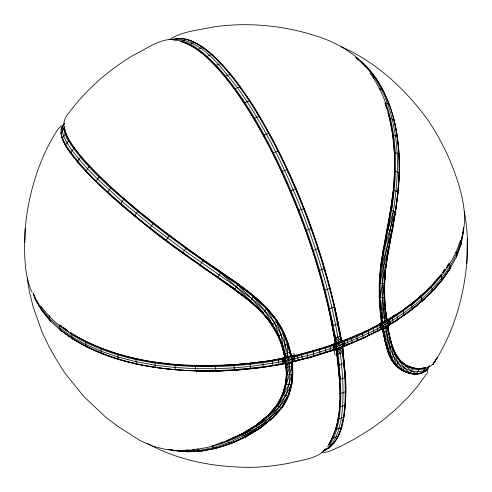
<?xml version="1.0" encoding="UTF-8"?>
<svg xmlns="http://www.w3.org/2000/svg" width="492" height="492" viewBox="0 0 492 492"><rect width="100%" height="100%" fill="white"/><g stroke="black" fill="none" stroke-linecap="round" stroke-linejoin="round"><path stroke-width="0.74" d="M49.483 315.575L49.182 316.282L49.803 320.366C93.013 363.078 157.895 371.552 216.006 371.177C237.107 370.507 258.195 368.643 278.964 364.769C281.16 364.511 283.964 364.56 282.346 361.571L283.989 359.019L284.474 356.805L294.259 355.654L295.114 361.263L292.002 361.946L285.391 358.317L284.296 357.413L284.474 356.805C280.963 334.585 267.23 315.372 249.967 301.491C217.421 275.981 181.929 254.469 149.789 228.38C124.261 207.987 99.033 186.868 77.564 162.126C70.35 152.256 59.384 141.641 61.285 128.332L64.206 123.67M27.472 277.851L27.441 280.126L29.471 291.996L32.982 306.295L42.078 332.155L49.095 346.731L55.701 358.483L64.79 372.948L84.144 396.872L105.971 417.388L117.6 426.164L137.766 439.135L141.413 441.201L153.492 446.41L166.413 449.59L185.662 451.232L199.715 450.334L214.168 447.437L228.885 442.603L259.512 428.268L271.799 418.446L281.51 407.616L287.789 396.22L291.123 384.916L292.02 374.351L291.639 363.237L294.505 356.682C307.641 351.349 322.408 349.652 335.267 343.459C325.052 277.291 302.082 213.104 272.703 152.981C256.867 122.022 239.155 91.573 215.607 65.774C205.521 55.651 194.481 44.889 180.207 41.365M64.643 126.751L64.538 128.209L63.652 128.683L60.965 132.723C63.794 148.276 76.297 159.838 86.112 171.444C105.768 192.083 127.576 210.514 149.869 228.214C182.015 254.309 217.507 275.827 250.065 301.338C267.094 314.579 279.124 333.121 284.88 353.828L288.109 356.497L292.765 357.069L294.505 356.682L313.355 351.78L329.96 346.589L333.109 345.489L334.542 344.031L335.157 342.629C351.097 341.577 365.359 331.817 379.738 325.224L381.288 322.137C383.305 321.977 384.842 320.261 387.007 320.815C390.673 319.831 393.606 317.002 396.927 315.243C424.504 296.953 450.574 272.513 460.475 240.022L461.096 244.106L456.367 256.947L461.096 244.106L463.384 231.984L463.439 227.488M72.539 333.988C97.49 349.351 126.118 357.512 154.875 362.05L155.029 365.162L155.718 367.604M435.236 281.467C424.067 294.277 410.648 305.009 396.49 314.351C390.254 316.842 392.659 317.211 393.108 322.149C391.263 324.714 385.654 324.874 388.329 329.554C390.556 342.623 393.754 357.629 405.832 365.138C411.939 368.219 419.522 370.255 426.054 367.389M463.384 231.984L463.243 227.685M63.486 125.116C58.825 126.339 57.004 130.81 54.624 134.482C44.766 150.903 37.497 168.75 32.546 187.237C26.605 208.915 24.022 231.32 24.705 253.786C25.024 266.769 26.482 279.942 31.894 291.885M154.875 362.05L174.691 364.375L195.127 365.525L195.976 371.085L215.97 371.042L234.573 370.175L263.423 367.18L278.952 364.633L292.002 361.946L293.392 361.183L307.832 357.586L335.464 348.969L339.8 349.154L341.983 348.256L342.807 346.965L345.212 345.359L363.354 337.733L381.829 328.539L385.691 328.275L387.542 327.168L390.107 321.799L389.246 318.742L392.062 317.149L387.819 319.745L386.411 319.751L384.566 320.895C385.82 329.824 387.425 338.711 389.867 347.395C389.467 364.111 406.115 376.731 422.05 372.911L424.744 368.865L424.83 367.868L419.289 368.643L412.677 367.991L405.765 365.968L399.516 361.036L394.824 353.896L391.478 345.525L389.289 336.879L387.542 327.168L389.701 319.695L392.112 317.328L396.49 314.351L397.339 317.334L397.339 319.929L392.911 322.727C415.131 308.601 435.678 291.086 450.002 268.767L450.137 266.197L449.208 263.527L446.139 267.851M427.868 367.223C432.806 365.962 434.959 361.497 437.376 357.518C447.234 341.097 454.503 323.25 459.454 304.763C467.406 274.561 470.284 242.433 464.294 211.609M467.295 238.214L466.853 263.441M24.895 242.451L25.147 228.559M237.279 435.974L241.32 434.147L243.712 435.881C269.868 422.788 293.65 398.452 289.382 367.001C289.247 362.364 288.503 357.739 287.291 353.262C289.247 341.411 281.916 331.024 276.381 321.214C266.178 306.479 251.984 295.341 237.691 284.807C203.676 261.221 169.457 237.82 137.569 211.357C112.619 189.986 86.555 168.639 68.437 140.86C62.785 132.52 61.359 120.288 69.028 112.736C86.371 89.255 108.855 69.815 133.898 54.919C146.069 49.182 157.686 39.858 171.579 39.36M328.982 443.962C345.169 415.777 339.634 380.74 336.264 349.917L335.292 349.486L313.939 356.368L295.114 361.263C312.002 356.737 329.296 352.524 345.212 345.359L344.24 340.279L338.687 341.835C331.257 333.066 332.444 319.536 328.705 309.05C324.136 289.394 318.693 269.96 312.506 250.76C301.491 217.31 288.226 184.598 272.531 153.067C258.915 126.284 243.712 100.147 224.862 76.672C212.778 62.601 199.586 47.742 181.474 41.679L182.132 40.934L186.548 39.311C205.047 45.055 218.423 60.282 230.674 74.489C249.53 97.963 264.745 124.107 278.367 150.896C308.09 210.681 329.542 274.597 341.509 340.298L341.86 340.735C342.942 357.352 346.337 374.387 345.851 391.306C344.855 412.013 345.027 442.001 322.371 451.558M135.872 358.557L135.976 361.663L136.715 364.111M298.121 360.574C297.937 355.901 297.974 353.33 292.586 356.19C286.184 359.025 279.038 359.91 272.125 361.269C227.04 368.539 180.539 368.914 135.737 359.541C100.134 351.325 63.056 336.553 40.873 306.018L41.494 310.095L50.35 320.932L41.494 310.095L35.227 299.216L32.896 292.82M70.042 332.487C129.894 369.111 204.395 370.759 271.953 360.279L272.802 365.857L282.636 363.545L284.333 361.165L285.637 356.946L284.88 353.828L285.237 345.433L283.269 333.281L283.933 332.543C271.012 305.421 244.905 288.699 221.129 272.021C192.649 252.79 164.875 232.488 138.295 210.711C118.154 193.928 98.363 176.536 81.205 156.653C74.44 148.043 66.795 139.236 64.538 128.209M117.883 353.926L117.939 357.014L118.726 359.474M450.315 268.232C435.1 292.722 411.699 310.255 388.047 325.809L388.428 329.419L388.053 330.052L387.567 338.391L388.071 349.136L391.681 357.912L390.777 358.416C396.417 372.063 421.189 382.001 429.491 365.765L425.912 370.913L421.177 373.367M463.212 229.936C457.443 271.067 423.858 301.196 390.107 321.799L390.328 323.804C387.235 326.079 383.36 328.262 380.187 329.757C384.037 323.638 381.761 316.454 381.103 309.849C377.093 276.098 385.968 242.888 391.583 209.875C395.796 174.273 397.308 137.194 385.027 102.914L385.802 102.877L389.363 104.618C406.374 151.757 398.311 202.759 388.502 250.502C383.483 273.22 384.074 297.033 386.411 319.751C390.494 339.351 393.231 368.108 419.289 368.643L417.954 371.755L415.635 374.154L422.05 372.911L415.783 374.025L409.061 373.373L411.38 370.937L412.745 367.801L405.832 365.138L399.516 361.036L399.701 360.015L394.965 353.102L391.478 345.525L391.78 344.634L388.053 330.052L385.691 328.275L383.649 329.271L381.521 329.111L363.219 338.275L342.721 346.989L334.972 343.262L329.96 346.589L330.507 351.183L335.464 348.969L336.749 346.429L334.474 338.01L328.705 309.05L334.738 306.83C317.5 234.438 290.089 163.947 250.114 101.001C236.929 81.389 222.599 61.931 203.528 47.632C194.463 41.328 182.981 35.996 171.843 39.624M394.553 170.945L393.305 190.066L388.102 229.45L392.032 231.597L395.365 211.972L398.053 192.36L399.295 173.221L398.877 154.322L397.173 136.659L394 120.023L390.439 118.289L389.479 118.258L392.647 134.851L394.338 152.477L394.553 170.945L399.092 172.833C398.114 199.008 393.053 224.776 388.502 250.502L383.502 248.128L390.611 209.635L393.305 190.066L396.158 191.093L398.151 192.446C401.841 153.442 398.182 111.487 375.9 78.105C361.22 56.974 339.037 42.699 314.609 35.492C281.547 25.024 246.123 21.974 211.818 27.208C197.612 30.412 181.812 31.291 169.512 39.674M388.053 330.052L386.238 331.251L385.654 339.781L388.071 349.136L387.13 349.578C390.746 364.443 405.549 377.241 421.324 373.237M64.495 126.881C64.655 134.894 70.079 141.684 74.237 148.16C85.073 162.575 97.994 175.232 111.167 187.489C150.558 223.343 194.094 254.259 238.202 283.976L234.543 289.56C248.312 300.095 263.109 310.015 272.789 324.738C278.429 333.693 282.691 343.459 284.88 353.828L290.44 352.075C281.086 307.586 237.907 283.65 202.907 260.686L199.844 265.434C221.609 280.391 244.758 293.755 263.374 312.771L262.808 313.379L272.248 325.12L279.161 336.141L283.269 333.281L288.017 343.896L291.393 355.322L292.482 355.87L293.361 361.657L298.121 360.433M101.1 348.195L101.106 351.263L101.942 353.736M427.972 367.579L427.431 372.659L417.062 386.915L408.231 397.112L397.136 408.114L384.529 418.987L371.171 428.815L354.609 439.024L341.768 445.789L332.303 450.106L328.305 451.699L321.793 452.708M85.713 341.399L85.676 344.449L86.487 346.805C126.592 366.189 171.856 371.712 215.97 371.042L234.604 370.31L263.448 367.315M34.606 295.138L34.778 297.211L41.045 308.097L49.366 318.373L59.661 327.918L71.801 336.645L85.676 344.449L101.106 351.263L117.939 357.014L135.976 361.663L155.029 365.162L174.906 367.499L195.398 368.656L215.484 368.736L234.137 367.868L250.336 366.442L278.632 362.303L307.562 355.611L325.821 350.193L343.293 344.019L357.37 338.299L373.686 330.71L387.284 323.416L388.188 320.563L389.332 318.951L403.009 310.188L411.189 303.915L412.087 306.867L412.038 309.493L397.339 319.929M339.4 379.4L342.69 378.668L345.439 377.179L342.721 346.989L363.219 338.133L377.555 331.153L380.359 329.32L379.738 325.224L387.007 320.815L387.081 319.48C378.766 283.669 389.387 247.058 395.156 211.652L390.611 209.635L384.486 248.46L395.156 211.652L395.476 212.058L398.053 192.36M421.828 301.239L412.038 309.493L421.828 301.239L421.89 298.749L420.961 295.821L411.251 304.087L403.009 310.188L403.821 312.986L403.797 315.593L412.05 309.339M393.477 190.115C390.882 215.785 383.785 240.742 381.589 266.449L385.728 268.134L391.7 231.222L381.589 266.449L380.587 266.123L383.502 248.128L380.777 266.178L379.455 282.74L379.393 297.457L381.638 322.106L380.138 327.328M86.555 346.94L72.656 339.019L60.541 330.317L59.661 327.918L59.772 324.917L61.586 326.221M313.939 356.368L313.09 350.808L329.665 345.63L334.412 343.711C335.612 347.278 334.185 352.247 339.8 349.154L342.457 352.518C346.343 379.929 348.736 409.282 338.508 435.635L334.025 443.101L329.597 444.731L328.619 444.583M432.056 291.504L421.81 301.393L432.056 291.504L432.148 288.988L431.189 286.092L411.669 304.776M391.583 209.875C398.821 165.14 398.046 115.46 372.339 76.371L375.9 78.105L383.655 91.241M384.566 320.895C382.253 303.306 380.371 285.188 385.353 267.869L384.43 283.804L384.59 297.353L380.23 297.562L379.455 282.74L380.587 266.123L379.264 282.709L379.203 297.451L380.23 297.562L382.309 283.367L383.563 267.174L388.151 250.164L385.611 268.066L384.553 283.835L380.279 282.955C387.585 240.065 399.153 197.243 397.192 153.387C395.137 120.749 386.275 85.872 361.645 62.81M441.668 280.508L432.037 291.664L441.97 279.997C441.871 278.761 441.595 273.128 439.793 276.258M441.65 280.668L450.002 268.767M383.68 248.189L380.777 266.178L380.279 282.955L379.264 282.709L379.393 297.457L381.103 309.849L380.088 309.911L381.435 322.961C369.166 330.483 355.495 336.62 341.823 341.048L339.984 336.27L340.599 335.759L334.585 306.903M460.764 244.69L461.035 243.263M463.015 232.753L462.751 234.18M395.365 211.972C389.363 247.39 379.473 283.921 387.106 319.806L389.246 318.742L387.007 320.815M462.105 236.246C467.013 219.5 463.759 202.064 459.018 185.705C451.963 161.954 441.164 139.519 427.21 119.052C404.824 88.732 376.036 61.9 341.19 46.752M461.275 242.002L462.511 235.434M387.911 326.473L388.047 325.809M397.339 319.782L388.514 325.286L393.108 322.149M345.212 345.359L345.089 345.882L348.065 344.597L347.229 339.185L367.967 330.101L376.712 325.729L381.128 322.801L387.757 325.759L388.643 325.169L388.188 320.563L387.628 319.443L386.743 319.24L385.992 316.522L385.008 308.73L385.427 308.416L384.455 297.359L384.147 283.73L381.103 309.849L385.008 308.73L384.154 317.524L386.411 319.751L385.992 316.522L386.386 315.993L384.166 297.445L382.13 318.429C378.822 319.265 384.461 325.753 383.09 328.318L383.649 329.271L385.654 339.781L384.683 340.113C387.376 351.552 391.423 364.861 402.991 370.144L405.765 365.968L405.906 364.953L399.621 360.206L394.824 353.896L395.064 352.918L391.669 344.8L389.289 336.879L389.646 336.141L387.542 327.168L385.464 326.909L382.93 325.815L381.521 329.111L383.09 328.318M192.784 449.663C235.785 445.592 293.3 415.094 285.606 364.228L284.585 363.643L282.648 364.037C285.44 362.506 287.74 365.058 289.382 367.001L292.562 365.999L292.599 362.05L294.849 358.803M393.465 210.742L388.102 229.45L387.13 229.161M61.211 129.316L61.285 128.332L64.317 123.56M62.373 139.218L60.965 132.723M65.67 145.841L65.756 144.894L62.453 138.258L65.141 134.218L66.02 133.738M70.743 153.504L72.066 150.49L74.384 148.024M77.564 162.126L78.904 159.144L81.205 156.653M86.045 171.622L87.416 168.664L89.685 166.148M96.118 181.892L97.514 178.965L99.759 176.419M383.649 329.271C381.767 327.438 377.881 332.235 377.721 330.735L376.712 325.729M107.662 192.821L109.095 189.924L111.303 187.347M120.558 204.297L122.022 201.431L124.199 198.817M134.648 216.191L136.155 213.356L138.295 210.711M168.307 449.454C209.162 458.341 255.699 439.061 282.162 407.567C292.488 392.948 294.714 374.197 291.252 357.02L291.787 355.784L291.196 355.495L289.647 352.561L287.463 344.375L288.189 343.797L283.773 332.678L276.824 320.532L266.486 308.822L267.008 307.937L253.675 296.049L237.691 284.807C249.696 297.888 264.53 308.232 274.604 323.029C280.532 332.309 284.948 342.481 287.291 353.262M149.789 228.38L153.436 222.894M323.189 451.029C335.409 445.168 338.933 430.328 341.337 418.157C344.48 396.669 342.838 374.867 340.292 353.416L337.494 349.91C335.329 348.004 332.684 352.321 333.478 347.598L335.267 343.459L334.474 338.01L339.984 336.27M165.816 240.729L169.469 235.244M182.557 253.122L186.21 247.63M215.465 444.651L226.652 440.973L241.32 434.147L255.256 425.771L255.908 426.49C276.27 413.225 289.991 388.92 285.901 364.314L285.477 363.674L284.585 363.643L283.693 357.801L284.296 357.413L282.008 359.437L282.346 361.571M449.977 268.921L456.717 256.227L456.096 252.138M344.966 343.379L342.721 346.989C344.388 353.01 342.106 353.281 336.94 354.191C340.482 375.544 342.42 397.339 339.056 418.858C337.069 428.649 334.781 439.288 327.641 446.718M456.392 256.787L456.717 256.227M328.81 444.571C345.476 416.177 339.726 381.152 336.596 349.96L336.171 349.4L335.292 349.486M253.792 295.877L249.967 301.491L262.925 313.232L272.789 324.738L276.965 320.372L266.879 308.109L253.294 296.75L264.942 310.839L272.789 324.738L272.107 325.249L278.527 336.399L282.962 346.362L287.463 344.375L291.393 355.322L292.482 355.87M411.251 304.087L421.029 295.987L431.256 286.258L441.742 274.013M442.609 272.759L444.786 269.628M442.554 272.636L444.313 270.163M440.875 275.268L441.748 274.032M442.628 272.796L445.26 269.087M334.474 442.48L329.142 448.071L324.714 449.7L325.692 448.704M323.453 451.084L323.927 450.457M63.972 124.291L62.509 126.235L62.189 130.626L63.677 136.167L66.98 142.809L72.066 150.49L78.904 159.144L87.416 168.664L97.514 178.965L122.022 201.431L151.339 225.576L184.199 250.385L236.332 286.879L251.873 298.835L263.374 312.771L266.486 308.822L274.604 323.029L279.161 336.141L278.361 336.497C281.922 345.077 284.782 354.117 286.147 363.262L286.762 364.363C289.419 383.643 282.795 403.655 268.072 416.669L267.377 415.961L255.256 425.771L241.449 434.258L226.523 440.857L230.557 439.024M203.485 259.93L202.907 260.686M431.256 286.258L440.801 275.102M212.409 446.435L215.976 448.175L216.542 448.027L230.687 443.347L246.148 436.539L259.991 428.163L272.279 418.366L281.51 407.616L282.162 407.567C291.756 394.283 293.066 377.745 292.599 362.05L295.126 360.777M436.25 280.311L438.274 277.998M276.941 405.396L267.519 416.066L255.391 425.881L241.935 434.879L257.716 427.499L272.427 418.391L282.008 407.548L288.318 396.122L291.123 384.916L291.873 384.738L292.611 374.074L291.762 366.472L286.485 384.264L291.123 384.916L285.649 395.685L277.55 405.968L276.787 405.297L267.377 415.961L255.391 425.881L241.449 434.258M272.279 418.366L282.008 407.548L287.789 396.22L288.484 396.134L291.695 384.75L292.02 374.351L292.789 374.031L292.377 366.091L291.639 363.237L289.068 362.487L285.993 360.796L284.616 363.151L278.964 364.769L278.115 359.191L271.953 360.279M339.597 379.369L338.213 365.156L341.503 364.394L344.252 362.936L342.912 352.063L341.983 348.256L344.591 341.276L347.272 339.363M377.1 326.645L381.128 322.801M322.488 452.326C312.807 459.448 300.065 460.315 288.736 463.267C271.535 466.557 253.946 468.138 236.443 466.926C205.613 465.555 174.279 458.452 147.219 443.341M69.311 140.361L68.437 140.86L65.756 144.894C83.874 172.674 109.937 194.02 134.882 215.398C166.77 241.867 201.007 265.25 234.985 288.902M402.13 370.642L402.991 370.144C395.888 360.31 387.801 349.787 389.289 336.879L385.654 339.781L382.081 329.056L382.758 329.437L384.246 332.34L386.238 331.251M291.393 355.322L290.526 355.888L291.252 357.02M425.033 371.368L425.912 370.913M333.478 347.598L333.109 345.489L347.229 339.185L344.314 340.489L342.924 341.903L341.774 344.584L336.38 342.592L334.701 337.973L332.235 325.864L338.275 323.644L334.738 306.83M329.603 447.443L327.235 448.667M341.823 426.89L338.066 436.238L333.631 437.868L332.647 437.739M189.229 44.747L192.077 43.068L195.226 42.546M344.08 416.558L343.49 417.228L341.227 427.579L336.792 429.215L335.802 429.104M345.286 377.272L341.983 348.256L339.603 347.789L336.749 346.429L336.897 348.902L335.919 349.492L336.596 349.96L337.998 354.16L340.409 379.4M197.532 49.833L200.398 48.167L203.528 47.632M345.427 404.652L342.684 406.22L339.4 406.872M206.302 56.906L209.192 55.258L212.292 54.698M345.851 391.306L343.115 392.837L339.824 393.526M215.441 65.879L218.362 64.255L221.437 63.671M376.755 325.913L379.307 324.265L379.738 325.224M390.107 324.382L392.911 322.586M388.514 325.286L390.138 324.246M224.862 76.672L227.802 75.079L230.853 74.464M298.134 360.076L293.41 361.589L291.639 363.237L289.235 363.877L286.147 363.262L285.255 363.748L285.901 364.314L286.941 367.37L289.382 367.001L287.242 374.541L286.295 374.283L285.747 383.883L283.466 394.953L287.789 396.22L279.548 406.896L268.072 416.669L271.799 418.446L259.991 428.163L246 436.515L231.363 443.231L228.885 442.603L226.652 440.973M234.45 89.157L237.421 87.601L240.447 86.949M215.976 448.175L231.215 443.206L245.502 436.638L260.133 428.188M244.118 103.203L247.113 101.69L250.114 101.001M390.107 321.799L387.284 323.416L382.53 321.928L381.294 318.576L380.088 309.911L379.203 297.451L380.279 309.88L382.13 318.429L385.992 316.522M335.642 350.384L334.105 351.257L335.132 355.199M253.749 118.652L256.775 117.182L259.745 116.444M263.251 135.337L269.253 133.129M377.555 331.153L381.829 328.539L380.642 323.324M324.554 450.118L325.815 449.448M272.531 153.067L278.534 150.859M363.219 338.275L362.419 332.899L367.967 330.101L368.809 335.661M348.182 344.209L343.373 346.516L342.647 341.054L341.387 340.482C328.767 274.85 307.666 210.773 277.808 150.939C264.155 124.101 248.915 97.902 230.022 74.378C217.913 60.282 204.697 45.387 186.548 39.311M281.486 171.665L287.494 169.451M290.04 190.927L296.055 188.713M330.507 351.042L333.73 349.578C336.171 346.183 337.045 341.885 335.526 337.906C332.635 321.891 329.173 305.981 325.114 290.219C314.37 249.395 299.96 209.561 282.359 171.198C264.512 133.523 244.333 96.248 216.172 65.19C204.555 53.788 191.013 39.92 173.559 40.135M231.904 438.415L235.939 436.588M231.215 443.206L246 436.515L259.512 428.268L255.908 426.49L269.948 417.665L281.51 407.616L277.55 405.968L282.795 394.455L285.563 383.828L286.485 384.264L286.485 374.301L285.932 367.247L286.941 367.37M278.3 360.181L283.693 357.801L271.984 360.464L249.93 363.496L250.729 368.754M174.992 39.907L179.414 38.284L187.47 39.471M298.109 210.662L304.13 208.448M329.96 346.589L329.708 345.814L332.783 344.486L333.109 345.489M330.175 288.207L324.142 290.421M305.624 230.674L311.645 228.454M312.506 250.76L318.527 248.546M324.726 268.521L318.699 270.741M211.972 445.801L214.155 445.057M313.14 350.993L319.406 348.926L320.249 354.486M220.933 442.695L223.024 442.007M313.933 356.233L307.808 358.09L307.002 352.709L313.09 350.808L294.321 355.87L291.688 356.091C287.746 344.105 284.85 331.202 276.381 321.214L281.24 334.769L282.962 346.362L282.07 346.534L284.105 353.803L285.637 356.946L291.461 359.578L292.765 357.069L294.321 355.87L297.322 355.193M216.689 448.046L201.523 451.072L197.956 449.331L197.55 448.686M278.152 359.375L284.56 357.653L284.77 356.872L283.89 353.816L284.88 353.828M381.521 329.111L382.346 328.92L382.758 329.437C385.439 341.94 386.933 355.87 396.613 365.218L395.734 365.734L402.284 370.501L409.916 372.905L398.169 363.201L394.824 353.896L391.681 357.912C386.029 349.375 384.67 339.185 382.401 329.437M271.984 360.464L281.842 358.619M289.235 363.877L285.606 364.228L287.242 374.541L292.02 374.351L288.829 384.683L283.466 394.953L282.623 394.375M384.246 332.34L383.188 332.549L384.861 340.015L388.071 349.136L391.478 345.525L393.348 355.974L396.613 365.218L399.516 361.036L404.479 368.133L411.38 370.937L416.496 373.699L409.209 373.237M424.83 367.868L419.221 368.828L412.628 368.809L405.765 365.968L411.38 370.937L417.954 371.755L423.514 370.968L427.376 368.969L428.6 366.866L424.744 368.865L419.184 369.64L412.628 368.809M172.858 39.631L177.495 38.893M178.922 38.671L180.164 38.462M338.053 418.772L339.056 418.858L343.49 417.228C346.085 399.424 345.427 381.343 343.662 363.496M234.573 370.175L233.774 364.923L262.599 361.737L263.423 367.18M378.994 88.917L379.756 88.849L383.317 90.59L389.689 105.239M173.922 39.446L172.969 39.286M185.398 450.137L188.35 449.946M181.154 450.69L195.312 449.786M188.098 451.81L194.893 451.404M196.216 451.293L202.12 450.912M215.97 371.042L215.17 365.796L249.93 363.496M195.133 365.71L233.774 364.923M195.127 365.525L215.17 365.796M286.147 363.262C211.074 375.863 124.089 377.1 60.092 329.904M177.04 450.9L180.779 451.207M183.018 451.398L186.763 451.705M177.157 38.96C204.235 42.386 221.566 68.001 237.421 87.601C264.124 125.085 284.284 166.794 301.27 209.438C319.068 255.895 333.588 304.013 340.292 353.416M392.647 134.851L395.488 135.712L397.487 137.213M394.338 152.477L397.192 153.387L399.184 154.839M169.316 449.417L174.795 450.715L173.99 450.85L172.163 450.118M364.258 65.811L367.198 67.299L376.146 78.677M187.483 451.97L184.5 450.561M243.712 435.881L245.502 436.638M356.159 57.638L357.696 59.022M355.47 57.109L357.297 58.296M356.294 58.074L367.462 67.896M238.085 284.142L220.582 272.814L217.501 277.562L250.453 300.846L236.332 286.879L220.582 272.814L221.129 272.021L185.589 248.355M63.4 327.524L67.035 330.138M70.061 332.309C73.228 333.189 70.922 336.417 72.226 338.625L72.724 339.154M59.747 325.095L68.831 331.62M356.694 58.308L358.342 59.809M49.803 320.366L50.276 320.796M41.98 310.544L35.227 299.216L34.778 297.211M394.32 120.62L394 120.023M370.052 73.523L371.878 75.799M337.813 337.143L341.54 342.02M336.897 348.902L337.494 349.91L337.998 354.16M389.363 104.618L389.584 105.14M383.317 90.59L383.545 91.137M33.481 293.656L35.725 299.69M175.539 369.935L174.691 364.375M385.076 103.615L386.62 108.738M387.942 113.135L389.258 117.526M289.647 352.561L290.526 355.888M328.89 308.988L333.225 325.722M372.911 327.684L373.686 330.71L373.754 333.25M351.386 337.5L352.229 343.053M356.638 335.261L357.487 340.821M325.175 347.118L326.018 352.678M301.516 353.963L302.365 359.529M337.672 324.093L341.509 340.298L340.87 340.944L334.123 307.248M293.816 353.145L294.284 355.316M336.264 349.917L339.216 365.126M435.094 361.042L432.935 364.424L437.376 357.518L435.094 361.042M448.698 263.989L447.394 265.871L448.698 263.983"/></g></svg>
